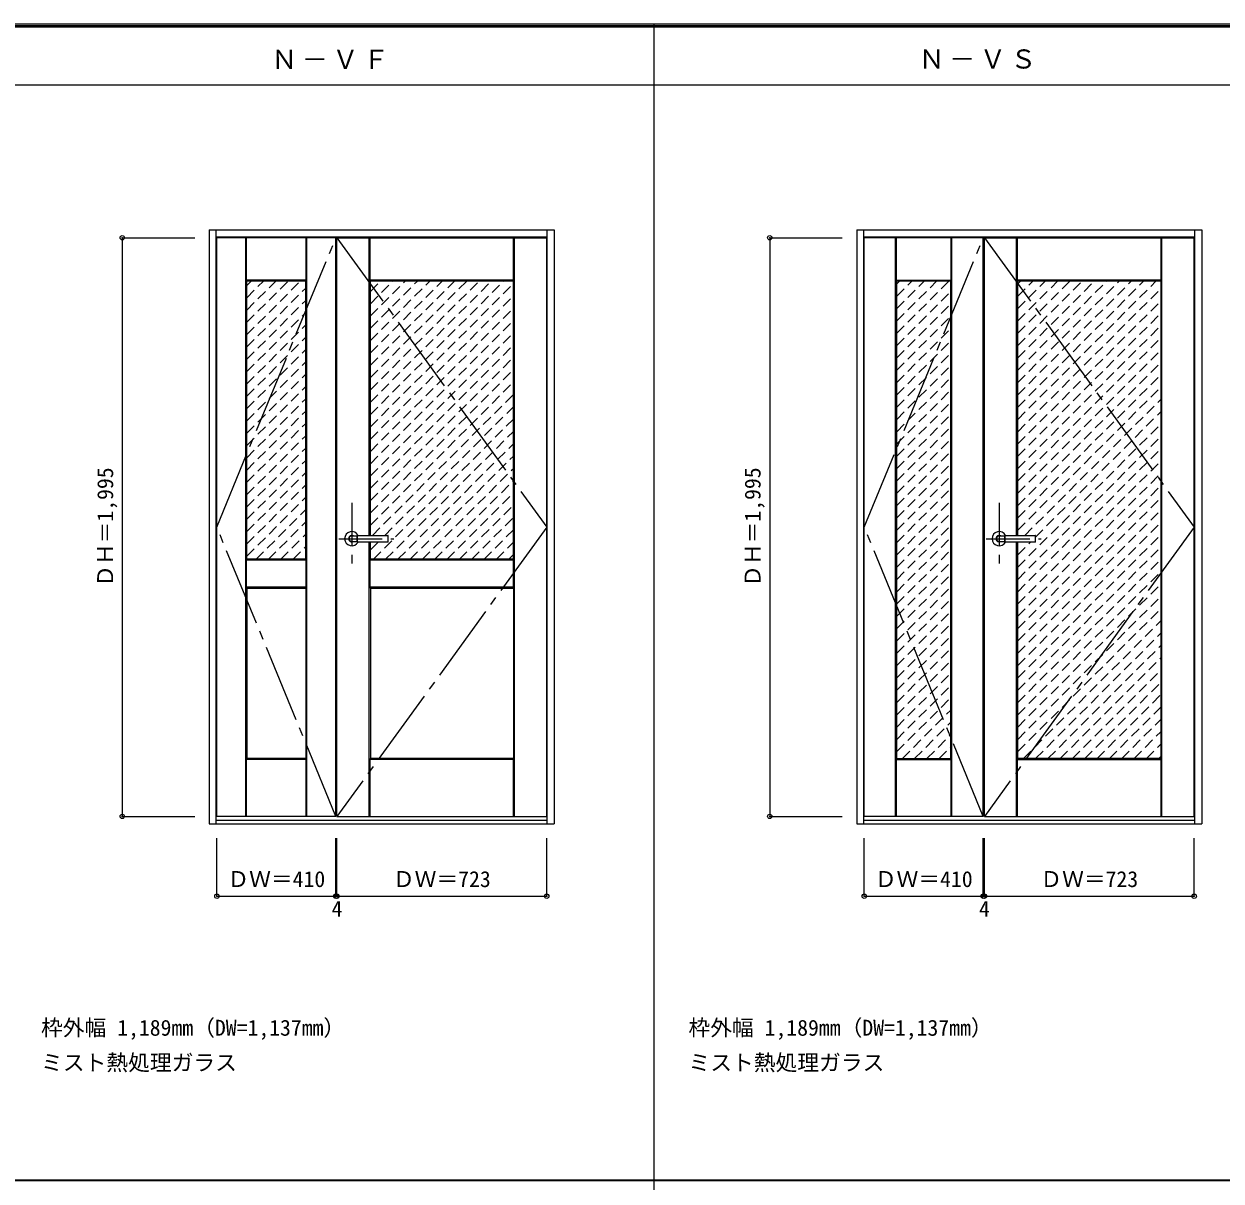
# Model space of a CAD drawing. Units: millimetres, scale not verified. Extents: x -6000 to 5700, y -4307 to 4175.
# Drawn here: x -966 to 3160, y 186 to 4175 of the extents above; entities that cross this region are included whole.
import ezdxf
from ezdxf.enums import TextEntityAlignment as Align

# ---------------------------------------------------------------- set-up
doc = ezdxf.new("R2010")
doc.units = ezdxf.units.MM
doc.header["$LTSCALE"] = 30
doc.header["$PDMODE"] = 32
doc.header["$PDSIZE"] = 15
for name, pattern in [('CHAIN1', [8, 5, -1, 1, -1]), ('CHAIN2', [12, 9, -1, 1, -1]), ('DASHED1', [1.8, 1.2, -0.6])]:
    doc.linetypes.add(name, pattern=pattern)
for name, color, linetype in [('0-1_通り芯', 4, 'CHAIN1'), ('0-2_扉', 3, 'Continuous'), ('0-3_仕上げ', 7, 'Continuous'), ('0-4_枠', 3, 'Continuous'), ('0-5_レバー', 3, 'Continuous'), ('0-7_', 7, 'CHAIN2'), ('0-A_文字', 7, 'Continuous'), ('0-B_寸法', 7, 'Continuous'), ('0-C_ハッチ', 4, 'DASHED1'), ('F-1_枠', 6, 'Continuous')]:
    doc.layers.add(name, color=color, linetype=linetype)
doc.styles.add('ＭＳ ゴシック', font='')
doc.styles.get('ＭＳ ゴシック').set_extended_font_data('MS Gothic')

msp = doc.modelspace()

# ---------------------------------------------------------------- linework, layer by layer
at = {"layer": '0-1_通り芯'}
for p, q in [((164.2, 2524.5), (164.2, 2314.5)), ((2395.8, 2524.5), (2395.8, 2314.5)), ((119.2, 2400.5), (309.2, 2400.5)), ((2350.8, 2400.5), (2540.8, 2400.5))]:
    msp.add_line(p, q, dxfattribs=at)
at = {"layer": '0-2_扉'}
for p, q in [((-300.8, 1443), (-300.8, 3438)), ((109.2, 3438), (-300.8, 3438)), ((109.2, 1443), (109.2, 3438)), ((113.2, 1443), (113.2, 3438)), ((113.2, 3438), (836.2, 3438)), ((836.2, 1443), (836.2, 3438)), ((1930.8, 1443), (1930.8, 3438)), ((2340.8, 3438), (1930.8, 3438)), ((2340.8, 1443), (2340.8, 3438)), ((2344.8, 1443), (2344.8, 3438)), ((2344.8, 3438), (3067.8, 3438)), ((3067.8, 1443), (3067.8, 3438)), ((109.2, 1443), (-300.8, 1443)), ((113.2, 1443), (836.2, 1443)), ((2340.8, 1443), (1930.8, 1443)), ((2344.8, 1443), (3067.8, 1443))]:
    msp.add_line(p, q, dxfattribs=at)
at = {"layer": '0-3_仕上げ'}
for p, q in [((-201.3, 1443), (-201.3, 3438)), ((-199.8, 3290.5), (-199.8, 3438)), ((-198.3, 3292), (-198.3, 3438)), ((6.7, 3292), (6.7, 3438)), ((8.2, 3290.5), (8.2, 3438)), ((9.7, 1443), (9.7, 3438)), ((224.2, 2412), (224.2, 3438)), ((227.2, 3292), (227.2, 3438)), ((722.2, 3292), (722.2, 3438)), ((723.7, 3290.5), (723.7, 3438)), ((725.2, 1443), (725.2, 3438)), ((2038.8, 1443), (2038.8, 3438)), ((2040.3, 3290.5), (2040.3, 3438)), ((2041.8, 3292), (2041.8, 3438)), ((2229.8, 3292), (2229.8, 3438)), ((2232.8, 1443), (2232.8, 3438)), ((2455.8, 2412), (2455.8, 3438)), ((2457.3, 3290.5), (2457.3, 3438)), ((2458.8, 3292), (2458.8, 3438)), ((2953.8, 3292), (2953.8, 3438)), ((2955.3, 3290.5), (2955.3, 3438)), ((2956.8, 1443), (2956.8, 3438)), ((-198.3, 3292), (-199.8, 3290.5)), ((-197.3, 3288), (-199.8, 3290.5)), ((6.7, 3292), (-198.3, 3292)), ((8.2, 3290.5), (5.7, 3288)), ((6.7, 3292), (8.2, 3290.5)), ((228.2, 3288), (225.7, 3290.5)), ((722.2, 3292), (227.2, 3292)), ((723.7, 3290.5), (721.2, 3288)), ((722.2, 3292), (723.7, 3290.5)), ((2041.8, 3292), (2040.3, 3290.5)), ((2042.8, 3288), (2040.3, 3290.5)), ((2041.8, 3292), (2229.8, 3292)), ((2229.8, 3292), (2231.3, 3290.5)), ((2458.8, 3292), (2457.3, 3290.5)), ((2459.8, 3288), (2457.3, 3290.5)), ((2953.8, 3292), (2458.8, 3292)), ((2952.8, 3288), (2955.3, 3290.5)), ((2953.8, 3292), (2955.3, 3290.5)), ((224.2, 1443), (224.2, 2389)), ((2455.8, 1443), (2455.8, 2389)), ((-199.8, 2327.5), (-197.3, 2330)), ((-198.3, 2326), (-199.8, 2327.5)), ((-199.8, 2232.5), (-199.8, 2327.5)), ((-198.3, 2234), (-198.3, 2326)), ((6.7, 2326), (-198.3, 2326)), ((5.7, 2330), (8.2, 2327.5)), ((6.7, 2326), (8.2, 2327.5)), ((6.7, 2234), (6.7, 2326)), ((8.2, 2232.5), (8.2, 2327.5)), ((225.7, 2232.5), (225.7, 2327.5)), ((227.2, 2234), (227.2, 2326)), ((722.2, 2326), (227.2, 2326)), ((721.2, 2330), (723.7, 2327.5)), ((722.2, 2326), (723.7, 2327.5)), ((723.7, 2232.5), (723.7, 2327.5)), ((-198.3, 2234), (-199.8, 2232.5)), ((-197.3, 2230), (-199.8, 2232.5)), ((-198.3, 2234), (6.7, 2234)), ((8.2, 2232.5), (5.7, 2230)), ((6.7, 2234), (8.2, 2232.5)), ((227.2, 2234), (225.7, 2232.5)), ((228.2, 2230), (225.7, 2232.5)), ((723.7, 2232.5), (721.2, 2230)), ((722.2, 2234), (723.7, 2232.5)), ((-199.8, 1640.5), (-197.3, 1643)), ((-198.3, 1639), (-199.8, 1640.5)), ((-199.8, 1443), (-199.8, 1640.5)), ((-198.3, 1443), (-198.3, 1639)), ((6.7, 1639), (-198.3, 1639)), ((5.7, 1643), (8.2, 1640.5)), ((6.7, 1639), (8.2, 1640.5)), ((6.7, 1443), (6.7, 1639)), ((8.2, 1443), (8.2, 1640.5)), ((225.7, 1443), (225.7, 1640.5)), ((227.2, 1443), (227.2, 1639)), ((721.2, 1643), (723.7, 1640.5)), ((722.2, 1639), (723.7, 1640.5)), ((723.7, 1443), (723.7, 1640.5)), ((2042.8, 1643), (2040.3, 1640.5)), ((2041.8, 1639), (2040.3, 1640.5)), ((2040.3, 1443), (2040.3, 1640.5)), ((2041.8, 1443), (2041.8, 1639)), ((2041.8, 1639), (2229.8, 1639)), ((2228.8, 1643), (2231.3, 1640.5)), ((2231.3, 1443), (2231.3, 1640.5)), ((2459.8, 1643), (2457.3, 1640.5)), ((2457.3, 1443), (2457.3, 1640.5)), ((2458.8, 1639), (2953.8, 1639)), ((2952.8, 1643), (2955.3, 1640.5)), ((2953.8, 1639), (2955.3, 1640.5)), ((2953.8, 1443), (2953.8, 1639)), ((2955.3, 1443), (2955.3, 1640.5))]:
    msp.add_line(p, q, dxfattribs=at)
at = {"layer": '0-3_仕上げ', "color": 3}
for p, q in [((5.7, 3288), (-197.3, 3288)), ((-197.3, 2330), (-197.3, 3288)), ((5.7, 2330), (5.7, 3288)), ((721.2, 3288), (228.2, 3288)), ((228.2, 2412), (228.2, 3288)), ((721.2, 2330), (721.2, 3288)), ((2228.8, 3288), (2042.8, 3288)), ((2042.8, 1643), (2042.8, 3288)), ((2228.8, 1643), (2228.8, 3288)), ((2952.8, 3288), (2459.8, 3288)), ((2459.8, 2412), (2459.8, 3288)), ((2952.8, 3288), (2952.8, 1643)), ((228.2, 2330), (228.2, 2389)), ((2459.8, 1643), (2459.8, 2389)), ((5.7, 2330), (-197.3, 2330)), ((721.2, 2330), (228.2, 2330)), ((-197.3, 2230), (-197.3, 1643)), ((-197.3, 2230), (5.7, 2230)), ((5.7, 2230), (5.7, 1643)), ((228.2, 2230), (228.2, 1643)), ((228.2, 2230), (721.2, 2230)), ((721.2, 2230), (721.2, 1643)), ((5.7, 1643), (-197.3, 1643)), ((721.2, 1643), (228.2, 1643)), ((2042.8, 1643), (2228.8, 1643)), ((2952.8, 1643), (2459.8, 1643))]:
    msp.add_line(p, q, dxfattribs=at)
at = {"layer": '0-3_仕上げ'}
for points in [[(227.2, 3292), (225.7, 3290.5), (225.7, 3438)], [(2228.8, 3288), (2231.3, 3290.5), (2231.3, 3438)], [(227.2, 2326), (225.7, 2327.5), (228.2, 2330)], [(227.2, 2234), (722.2, 2234), (722.2, 2326)], [(227.2, 1639), (225.7, 1640.5), (228.2, 1643)], [(722.2, 1443), (722.2, 1639), (227.2, 1639)], [(2229.8, 1443), (2229.8, 1639), (2231.3, 1640.5)], [(2458.8, 1443), (2458.8, 1639), (2457.3, 1640.5)]]:
    msp.add_lwpolyline(points, dxfattribs=at)
at = {"layer": '0-4_枠'}
for p, q in [((-326.8, 3465), (-326.8, 1418)), ((-326.8, 3465), (862.2, 3465)), ((-302.8, 1418), (-302.8, 3465)), ((-302.8, 3441), (838.2, 3441)), ((838.2, 1418), (838.2, 3465)), ((862.2, 3465), (862.2, 1418)), ((1904.8, 3465), (1904.8, 1418)), ((1904.8, 3465), (3093.8, 3465)), ((1928.8, 1418), (1928.8, 3465)), ((1928.8, 3441), (3069.8, 3441)), ((3069.8, 1418), (3069.8, 3465)), ((3093.8, 3465), (3093.8, 1418)), ((-326.8, 1418), (862.2, 1418)), ((-302.8, 1430), (838.2, 1430)), ((1904.8, 1418), (3093.8, 1418)), ((1928.8, 1430), (3069.8, 1430))]:
    msp.add_line(p, q, dxfattribs=at)
at = {"layer": '0-5_レバー'}
for p, q in [((164.2, 2410), (183.2, 2410)), ((183.2, 2411), (184.2, 2412)), ((183.2, 2390), (183.2, 2411)), ((184.2, 2412), (288.2, 2412)), ((289.2, 2411), (288.2, 2412)), ((289.2, 2390), (289.2, 2411)), ((2395.8, 2410), (2414.8, 2410)), ((2414.8, 2411), (2415.8, 2412)), ((2414.8, 2390), (2414.8, 2411)), ((2415.8, 2412), (2519.8, 2412)), ((2520.8, 2411), (2519.8, 2412)), ((2520.8, 2390), (2520.8, 2411)), ((164.2, 2391), (183.2, 2391)), ((183.2, 2390), (184.2, 2389)), ((288.2, 2389), (184.2, 2389)), ((289.2, 2390), (288.2, 2389)), ((2395.8, 2391), (2414.8, 2391)), ((2414.8, 2390), (2415.8, 2389)), ((2519.8, 2389), (2415.8, 2389)), ((2520.8, 2390), (2519.8, 2389))]:
    msp.add_line(p, q, dxfattribs=at)
at = {"layer": '0-5_レバー', "color": 4}
for p, q in [((184.2, 2389), (184.2, 2412)), ((288.2, 2412), (288.2, 2389)), ((2415.8, 2389), (2415.8, 2412)), ((2519.8, 2412), (2519.8, 2389))]:
    msp.add_line(p, q, dxfattribs=at)
for centre, radius, start, end in [((164.2, 2400.5), 24.55, 27.93255, 332.06745), ((164.2, 2400.5), 11, 59.72736, 300.27264), ((2395.8, 2400.5), 24.55, 27.93255, 332.06745), ((2395.8, 2400.5), 11, 59.72736, 300.27264)]:
    msp.add_arc(centre, radius, start, end, dxfattribs=at)
at = {"layer": '0-5_レバー'}
for centre in [(164.2, 2400.5), (2395.8, 2400.5)]:
    msp.add_arc(centre, 9.5, 90, 270, dxfattribs=at)
at = {"layer": '0-7_'}
for points in [[(109.2, 1443), (-300.8, 2440.5), (109.2, 3438)], [(113.2, 3438), (836.2, 2440.5), (113.2, 1443)], [(2340.8, 1443), (1930.8, 2440.5), (2340.8, 3438)], [(2344.8, 3438), (3067.8, 2440.5), (2344.8, 1443)]]:
    msp.add_lwpolyline(points, dxfattribs=at)
at = {"layer": '0-B_寸法', "color": 4}
for p, q in [((-626.8, 3438), (-626.8, 1443)), ((-626.8, 3438), (-376.8, 3438)), ((1604.8, 3438), (1604.8, 1443)), ((1604.8, 3438), (1854.8, 3438)), ((-626.8, 1443), (-376.8, 1443)), ((1604.8, 1443), (1854.8, 1443)), ((-300.8, 1168), (-300.8, 1368)), ((109.2, 1168), (109.2, 1368)), ((836.2, 1168), (836.2, 1368)), ((1930.8, 1168), (1930.8, 1368)), ((2340.8, 1168), (2340.8, 1368)), ((3067.8, 1168), (3067.8, 1368)), ((113.2, 1168), (836.2, 1168)), ((2344.8, 1168), (3067.8, 1168))]:
    msp.add_line(p, q, dxfattribs=at)
for points in [[(-300.8, 1168), (109.2, 1168), (113.2, 1168), (113.2, 1368)], [(1930.8, 1168), (2340.8, 1168), (2344.8, 1168), (2344.8, 1368)]]:
    msp.add_lwpolyline(points, dxfattribs=at)
at = {"layer": '0-B_寸法'}
for p in [(-626.8, 3438), (1604.8, 3438), (-626.8, 1443), (1604.8, 1443), (-300.8, 1168), (109.2, 1168), (113.2, 1168), (836.2, 1168), (1930.8, 1168), (2340.8, 1168), (2344.8, 1168), (3067.8, 1168)]:
    msp.add_point(p, dxfattribs=at)
at = {"layer": '0-C_ハッチ'}
for p, q in [((-197.3, 3273.65), (-182.95, 3288)), ((-197.3, 3146.37), (-55.67, 3288)), ((-197.3, 3188.79), (-98.09, 3288)), ((-197.3, 3231.22), (-140.52, 3288)), ((-197.3, 3103.94), (-13.24, 3288)), ((-197.3, 3061.52), (5.7, 3264.52)), ((228.2, 3253.06), (263.14, 3288)), ((228.2, 2828.79), (687.41, 3288)), ((228.2, 2871.22), (644.98, 3288)), ((228.2, 2913.65), (602.55, 3288)), ((228.2, 2956.07), (560.13, 3288)), ((228.2, 2998.5), (517.7, 3288)), ((228.2, 3040.93), (475.27, 3288)), ((228.2, 3083.35), (432.85, 3288)), ((228.2, 3125.78), (390.42, 3288)), ((228.2, 3168.21), (347.99, 3288)), ((228.2, 3210.63), (305.57, 3288)), ((228.2, 2786.37), (721.2, 3279.37)), ((2042.8, 3278.49), (2052.31, 3288)), ((2042.8, 3108.78), (2222.02, 3288)), ((2042.8, 3151.21), (2179.59, 3288)), ((2042.8, 3193.63), (2137.17, 3288)), ((2042.8, 3236.06), (2094.74, 3288)), ((2459.8, 3278.49), (2469.31, 3288)), ((2459.8, 2811.8), (2936, 3288)), ((2459.8, 2854.22), (2893.58, 3288)), ((2459.8, 2896.65), (2851.15, 3288)), ((2459.8, 2939.07), (2808.73, 3288)), ((2459.8, 2981.5), (2766.3, 3288)), ((2459.8, 3023.93), (2723.87, 3288)), ((2459.8, 3066.35), (2681.45, 3288)), ((2459.8, 3108.78), (2639.02, 3288)), ((2459.8, 3151.21), (2596.59, 3288)), ((2459.8, 3193.63), (2554.17, 3288)), ((2459.8, 3236.06), (2511.74, 3288)), ((2459.8, 2769.37), (2952.8, 3262.37)), ((-197.3, 3019.09), (5.7, 3222.09)), ((228.2, 2743.94), (721.2, 3236.94)), ((2042.8, 3066.35), (2228.8, 3252.35)), ((2459.8, 2726.94), (2952.8, 3219.94)), ((-197.3, 2976.66), (5.7, 3179.66)), ((228.2, 2701.52), (721.2, 3194.52)), ((2042.8, 3023.93), (2228.8, 3209.93)), ((2459.8, 2684.52), (2952.8, 3177.52)), ((-197.3, 2934.24), (5.7, 3137.24)), ((228.2, 2659.09), (721.2, 3152.09)), ((2042.8, 2981.5), (2228.8, 3167.5)), ((-197.3, 2891.81), (5.7, 3094.81)), ((228.2, 2616.66), (721.2, 3109.66)), ((2042.8, 2939.07), (2228.8, 3125.07)), ((2459.8, 2642.09), (2952.8, 3135.09)), ((228.2, 2574.24), (721.2, 3067.24)), ((2042.8, 2896.65), (2228.8, 3082.65)), ((2459.8, 2599.66), (2952.8, 3092.66)), ((-197.3, 2849.38), (5.7, 3052.38)), ((228.2, 2531.81), (721.2, 3024.81)), ((2042.8, 2854.22), (2228.8, 3040.22)), ((2459.8, 2557.24), (2952.8, 3050.24)), ((-197.3, 2806.96), (5.7, 3009.96)), ((228.2, 2489.38), (721.2, 2982.38)), ((2042.8, 2811.8), (2228.8, 2997.8)), ((2459.8, 2514.81), (2952.8, 3007.81)), ((-197.3, 2764.53), (5.7, 2967.53)), ((228.2, 2446.96), (721.2, 2939.96)), ((2042.8, 2769.37), (2228.8, 2955.37)), ((2459.8, 2472.38), (2952.8, 2965.38)), ((-197.3, 2722.1), (5.7, 2925.1)), ((235.67, 2412), (721.2, 2897.53)), ((2042.8, 2726.94), (2228.8, 2912.94)), ((2459.8, 2429.96), (2952.8, 2922.96)), ((-197.3, 2679.68), (5.7, 2882.68)), ((278.1, 2412), (721.2, 2855.1)), ((2042.8, 2684.52), (2228.8, 2870.52)), ((2484.27, 2412), (2952.8, 2880.53)), ((-197.3, 2637.25), (5.7, 2840.25)), ((238.52, 2330), (721.2, 2812.68)), ((2042.8, 2642.09), (2228.8, 2828.09)), ((2520.8, 2406.11), (2952.8, 2838.11)), ((-197.3, 2594.83), (5.7, 2797.83)), ((280.95, 2330), (721.2, 2770.25)), ((2042.8, 2599.66), (2228.8, 2785.66)), ((2459.8, 2302.68), (2952.8, 2795.68)), ((-197.3, 2552.4), (5.7, 2755.4)), ((323.38, 2330), (721.2, 2727.83)), ((2042.8, 2557.24), (2228.8, 2743.24)), ((2459.8, 2260.25), (2952.8, 2753.25)), ((-197.3, 2509.97), (5.7, 2712.97)), ((365.8, 2330), (721.2, 2685.4)), ((2042.8, 2514.81), (2228.8, 2700.81)), ((2459.8, 2217.83), (2952.8, 2710.83)), ((-197.3, 2467.55), (5.7, 2670.55)), ((408.23, 2330), (721.2, 2642.97)), ((2042.8, 2472.38), (2228.8, 2658.38)), ((2459.8, 2175.4), (2952.8, 2668.4)), ((-197.3, 2425.12), (5.7, 2628.12)), ((450.65, 2330), (721.2, 2600.55)), ((2042.8, 2429.96), (2228.8, 2615.96)), ((2459.8, 2132.97), (2952.8, 2625.97)), ((-197.3, 2382.69), (5.7, 2585.69)), ((2042.8, 2387.53), (2228.8, 2573.53)), ((2459.8, 2090.55), (2952.8, 2583.55)), ((-197.3, 2340.27), (5.7, 2543.27)), ((493.08, 2330), (721.2, 2558.12)), ((2042.8, 2345.11), (2228.8, 2531.11)), ((2459.8, 2048.12), (2952.8, 2541.12)), ((-165.14, 2330), (5.7, 2500.84)), ((535.51, 2330), (721.2, 2515.69)), ((2042.8, 2302.68), (2228.8, 2488.68)), ((2459.8, 2005.69), (2952.8, 2498.69)), ((-122.71, 2330), (5.7, 2458.41)), ((577.93, 2330), (721.2, 2473.27)), ((2042.8, 2260.25), (2228.8, 2446.25)), ((2459.8, 1963.27), (2952.8, 2456.27)), ((-80.29, 2330), (5.7, 2415.99)), ((620.36, 2330), (721.2, 2430.84)), ((2042.8, 2217.83), (2228.8, 2403.83)), ((2459.8, 1920.84), (2952.8, 2413.84)), ((-37.86, 2330), (5.7, 2373.56)), ((228.2, 2362.1), (255.1, 2389)), ((662.79, 2330), (721.2, 2388.41)), ((2042.8, 2175.4), (2228.8, 2361.4)), ((2459.8, 2387.53), (2461.27, 2389)), ((2459.8, 2345.11), (2503.7, 2389)), ((2459.8, 1878.41), (2952.8, 2371.41)), ((4.57, 2330), (5.7, 2331.13)), ((705.21, 2330), (721.2, 2345.99)), ((2042.8, 2132.97), (2228.8, 2318.97)), ((2459.8, 1835.99), (2952.8, 2328.99)), ((2042.8, 2090.55), (2228.8, 2276.55)), ((2459.8, 1793.56), (2952.8, 2286.56)), ((2042.8, 2048.12), (2228.8, 2234.12)), ((2459.8, 1751.14), (2952.8, 2244.14)), ((2042.8, 2005.69), (2228.8, 2191.69)), ((2459.8, 1708.71), (2952.8, 2201.71)), ((2042.8, 1963.27), (2228.8, 2149.27)), ((2459.8, 1666.28), (2952.8, 2159.28)), ((2042.8, 1920.84), (2228.8, 2106.84)), ((2478.94, 1643), (2952.8, 2116.86)), ((2042.8, 1878.41), (2228.8, 2064.41)), ((2521.37, 1643), (2952.8, 2074.43)), ((2042.8, 1835.99), (2228.8, 2021.99)), ((2563.8, 1643), (2952.8, 2032)), ((2606.22, 1643), (2952.8, 1989.58)), ((2042.8, 1793.56), (2228.8, 1979.56)), ((2648.65, 1643), (2952.8, 1947.15)), ((2042.8, 1751.14), (2228.8, 1937.14)), ((2691.08, 1643), (2952.8, 1904.72)), ((2042.8, 1708.71), (2228.8, 1894.71)), ((2733.5, 1643), (2952.8, 1862.3)), ((2042.8, 1666.28), (2228.8, 1852.28)), ((2775.93, 1643), (2952.8, 1819.87)), ((2061.94, 1643), (2228.8, 1809.86)), ((2818.36, 1643), (2952.8, 1777.44)), ((2104.37, 1643), (2228.8, 1767.43)), ((2860.78, 1643), (2952.8, 1735.02)), ((2146.8, 1643), (2228.8, 1725)), ((2903.21, 1643), (2952.8, 1692.59)), ((2189.22, 1643), (2228.8, 1682.58)), ((2945.63, 1643), (2952.8, 1650.17))]:
    msp.add_line(p, q, dxfattribs=at)
at = {"layer": 'F-1_枠'}
for p, q in [((-6000, 4175), (5700, 4175)), ((-6000, 4170), (5700, 4170)), ((1204.8, 4175), (1204.8, -3790)), ((-6000, 4165), (5700, 4165)), ((-6000, 3965), (5700, 3965)), ((-6000, 190.5), (5700, 190.5)), ((-6000, 187.5), (5700, 187.5))]:
    msp.add_line(p, q, dxfattribs=at)

# ---------------------------------------------------------------- texts
at = {"layer": '0-A_文字', "style": 'ＭＳ ゴシック'}
for s, p in [('枠外幅 1,189mm（DW=1,137mm）', (-906.8, 670.5)), ('枠外幅 1,189mm（DW=1,137mm）', (1324.8, 670.5)), ('ミスト熱処理ガラス', (-906.8, 550.5)), ('ミスト熱処理ガラス', (1324.8, 550.5))]:
    msp.add_text(s, height=54.99, dxfattribs=at).set_placement(p, align=Align.BOTTOM_LEFT)
at = {"layer": '0-A_文字', "char_height": 65.98, "attachment_point": 7, "style": 'ＭＳ ゴシック'}
for s, insert in [('\\T1.17;Ｎ－ＶＦ', (-113.5, 4020)), ('\\T1.17;Ｎ－ＶＳ', (2118.1, 4020))]:
    msp.add_mtext(s, dxfattribs=dict(at, insert=insert))
at = {"layer": '0-B_寸法', "style": 'ＭＳ ゴシック'}
for p in [(-641.8, 2234.25), (1589.8, 2234.25)]:
    msp.add_text('ＤＨ＝1,995', height=54.99, rotation=90, dxfattribs=at).set_placement(p, align=Align.BOTTOM_LEFT)
for s, p in [('ＤＷ＝410', (-264.55, 1183)), ('ＤＷ＝723', (305.95, 1183)), ('ＤＷ＝410', (1967.05, 1183)), ('ＤＷ＝723', (2537.55, 1183)), ('4', (94.45, 1080.61)), ('4', (2326.05, 1080.61))]:
    msp.add_text(s, height=54.99, dxfattribs=at).set_placement(p, align=Align.BOTTOM_LEFT)

doc.saveas('drawing.dxf')
